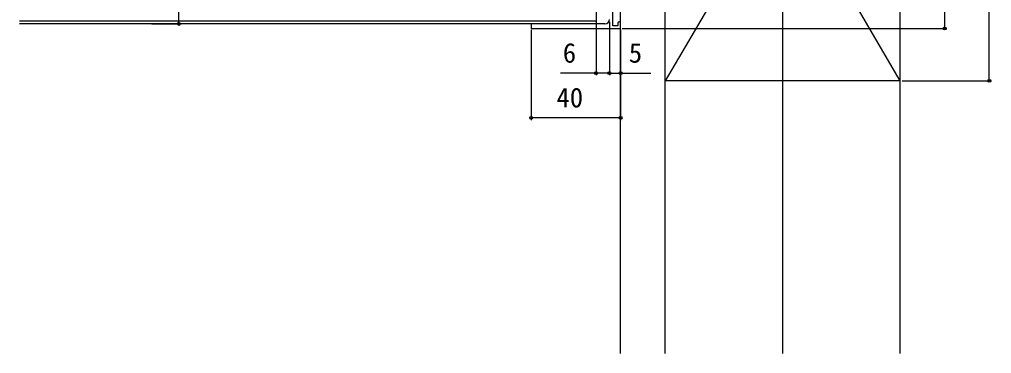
# Model space of a CAD drawing. Units: millimetres, scale not verified. Extents: x -525 to 525, y -782 to 778.
# Drawn here: x -279 to 156, y 70.2 to 219.7 of the extents above; entities that cross this region are included whole.
import ezdxf
from ezdxf.enums import TextEntityAlignment as Align

# ---------------------------------------------------------------- set-up
doc = ezdxf.new("R2010")
doc.units = ezdxf.units.MM
doc.header["$LTSCALE"] = 4
for name, color, linetype in [('0-2_YKK_11', 7, 'Continuous'), ('0-3_YKK_12', 2, 'Continuous'), ('0-5_YKK_D', 6, 'Continuous'), ('0-7_YSS_K', 3, 'Continuous')]:
    doc.layers.add(name, color=color, linetype=linetype)
doc.styles.add('ＭＳ ゴシック', font='')
doc.styles.get('ＭＳ ゴシック').set_extended_font_data('MS Gothic')

msp = doc.modelspace()

# ---------------------------------------------------------------- linework, layer by layer
at = {"layer": '0-2_YKK_11'}
for points in [[(-11.2, 218.1), (-11.2, 216.9), (-13.5, 216.9), (-13.5, 241.5), (-11.2, 241.5), (-11.2, 240.3)], [(-17, 217.7), (-50, 217.7), (-50, 215.7), (-10, 215.7), (-10, 218.1)]]:
    msp.add_lwpolyline(points, dxfattribs=at)
for centre, radius, start, end in [((-17, 219.7), 2, 270.00001, 359.99999), ((-10.6, 218.1), 0.6, 90.00001, 179.99999), ((-10.6, 218.1), 0.6, 0.00001, 89.99999)]:
    msp.add_arc(centre, radius, start, end, dxfattribs=at)
at = {"layer": '0-3_YKK_12'}
for p, q in [((62.5, 508.2), (62.5, 70.2)), ((-21, 218.9), (-279, 218.9))]:
    msp.add_line(p, q, dxfattribs=at)
msp.add_lwpolyline([(-279, 282.7), (-21, 282.7), (-21, 217.7), (-279, 217.7)], dxfattribs=at)
at = {"layer": '0-5_YKK_D'}
for p, q in [((155, 192.2), (155, 372.2)), ((135, 327.7), (135, 215.7)), ((-207.664, 217.7), (-207.664, 282.7)), ((-219.734, 217.7), (-206.664, 217.7)), ((-21, 217.9), (-21, 194.7)), ((-15, 218.7), (-15, 194.7)), ((-15, 218.7), (-15, 194.7)), ((-50, 215), (-50, 174.7)), ((-10, 215), (-10, 174.7)), ((-10, 215), (-10, 194.7)), ((-9.3, 215.7), (136, 215.7)), ((116, 192.2), (156, 192.2)), ((-10, 175.7), (-50, 175.7))]:
    msp.add_line(p, q, dxfattribs=at)
for points in [[(-15, 195.7), (-21, 195.7), (-36.918, 195.7)], [(-15, 195.7), (-10, 195.7), (3.505, 195.7)]]:
    msp.add_lwpolyline(points, dxfattribs=at)
for centre in [(-207.664, 217.7), (135, 215.7), (-21, 195.7), (-15, 195.7), (-15, 195.7), (-10, 195.7), (155, 192.2), (-50, 175.7), (-10, 175.7)]:
    msp.add_circle(centre, 0.637, dxfattribs=at)
at = {"layer": '0-7_YSS_K'}
for p, q in [((10, 70.201), (10, 508.2)), ((10, 70.201), (10, 508.2)), ((-10, 70.201), (-10, 422.201)), ((115, 372.2), (10, 192.2)), ((10, 372.2), (115, 192.2)), ((115, 192.2), (115, 70.201))]:
    msp.add_line(p, q, dxfattribs=at)
msp.add_lwpolyline([(10, 372.2), (115, 372.2), (115, 192.2), (10, 192.2)], close=True, dxfattribs=at)

# ---------------------------------------------------------------- texts
at = {"layer": '0-5_YKK_D', "style": 'ＭＳ ゴシック'}
for s, p in [('6', (-35.873, 197.7)), ('5', (-6.336, 197.7)), ('40', (-38.727, 177.7))]:
    msp.add_text(s, height=8.798, dxfattribs=at).set_placement(p, align=Align.BOTTOM_LEFT)

doc.saveas('drawing.dxf')
